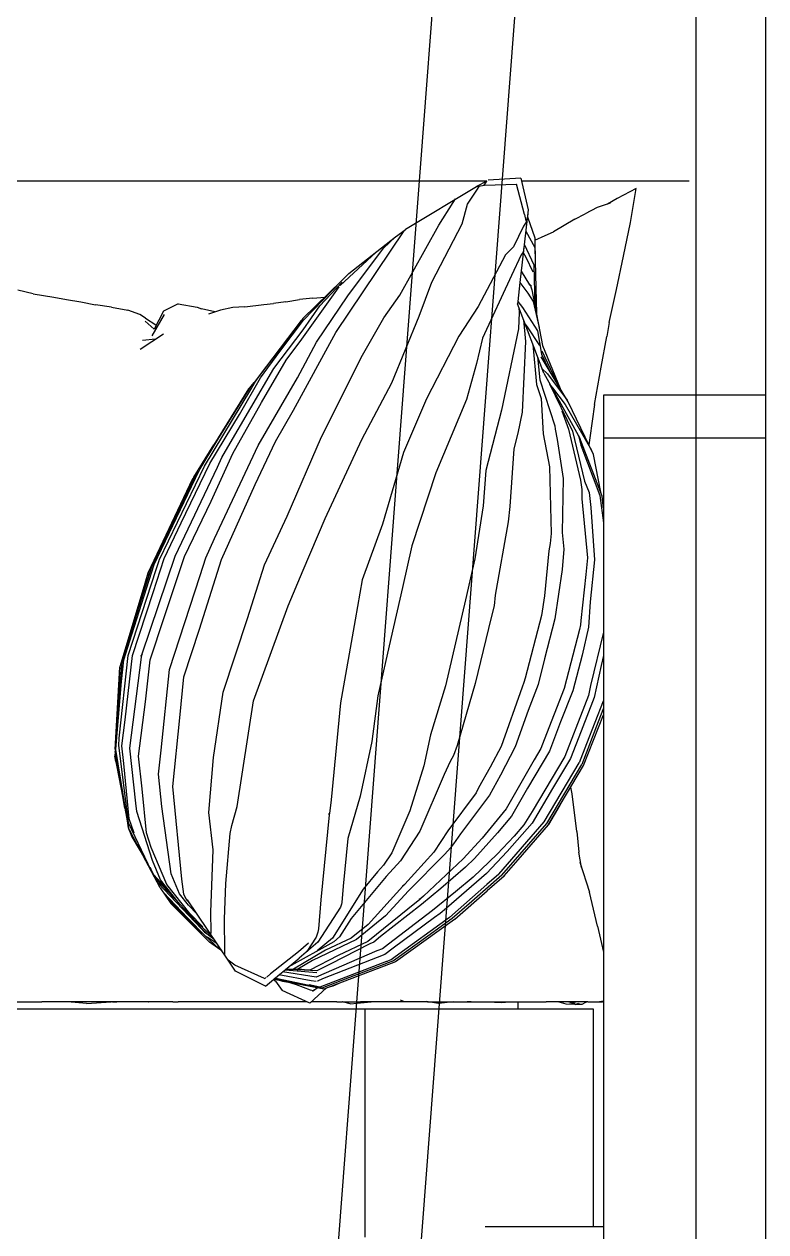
# Model space of a CAD drawing. Header units: millimetres. Extents: x -3567 to 83618, y -21481 to 19784.
# Drawn here: x 39186.8 to 39405.9, y -16425 to -16068.2 of the extents above; entities that cross this region are included whole.
import ezdxf

# ---------------------------------------------------------------- set-up
doc = ezdxf.new("R2010")
doc.units = ezdxf.units.MM
doc.header["$LTSCALE"] = 150
doc.layers.add('ad-Elevation 10', color=8, linetype='Continuous')

# ---------------------------------------------------------------- blocks, each defined once
blk = doc.blocks.new('A$C8104ddd6')
for p, q in [((2548.110799349291, 837.6506024099554), (2344.305826184136, 837.6506024099554)), ((2524.089198012633, 823.4209582468347), (2544.98562305286, 836.044317250019)), ((2542.397800485065, 830.7629794117629), (2545.31220685532, 835.2453281471762)), ((2548.110799349291, 837.6506024099554), (2544.98562305286, 836.044317250019)), ((2544.98562305286, 836.044317250019), (2547.425951527788, 836.4229980557011)), ((2545.31220685532, 835.2453281471762), (2545.916766545255, 836.1888085230212)), ((2547.245534844944, 836.395001687375), (2548.110799349291, 837.6506024099554)), ((2547.425951527788, 836.4229980557011), (2556.833129113467, 836.6698761592197)), ((2558.078383851585, 838.4728667929321), (2548.519949365371, 837.8608982578289)), ((2556.82366852893, 836.6924382537845), (2556.833129113467, 836.6698761592197)), ((2556.833129113467, 836.6698761592197), (2556.88667117968, 836.6835728193864)), ((2559.20870192135, 827.745784806486), (2556.88667117968, 836.6835728193864)), ((2558.078383851585, 838.4728667929321), (2560.301401250079, 829.1813238624636)), ((2607.831325301318, 837.6506024099626), (2558.275111999232, 837.6506024099626)), ((2592.20793638919, 835.4530233607629), (2586.548962784145, 832.5235841058866)), ((2590.525913513971, 825.3484546839054), (2592.20793638919, 835.4530233607629)), ((2538.172541830172, 831.2674736946055), (2538.863714041778, 832.346122219863)), ((2586.548962784145, 832.5235841058866), (2583.752282340669, 830.8168749532861)), ((2533.849302984861, 824.6183446064424), (2538.172541830172, 831.2674736946055)), ((2540.757085084464, 824.9599431169781), (2542.397800485065, 830.7629794117629)), ((2560.301401250079, 829.1813238624636), (2557.842851000067, 807.6248689718122)), ((2560.154158160905, 827.8903032662256), (2559.877529793339, 826.284631662812)), ((2574.088602132695, 826.4120579221799), (2577.084450840717, 827.91212695187)), ((2580.687081441531, 829.8310975274198), (2577.084450840717, 827.91212695187)), ((2584.531005428034, 831.0673145380933), (2580.687081441531, 829.8310975274198)), ((2522.366780251155, 803.9279006779707), (2533.849302984861, 824.6183446064424)), ((2531.810678363945, 807.734816091508), (2540.757085084464, 824.9599431169781)), ((2558.938318887434, 824.3176256402239), (2555.966970885922, 818.1851722101601)), ((2559.664902224482, 825.4827988107436), (2558.938318887434, 824.3176256402239)), ((2559.20870192135, 827.745784806486), (2559.588751517687, 825.8605451249196)), ((2559.877529793339, 826.284631662812), (2559.588751517687, 825.8605451249196)), ((2559.720118349447, 825.2088986913004), (2559.877529793339, 826.284631662812)), ((2560.059194226262, 827.0576638790908), (2562.244320009086, 820.8236317147412)), ((2574.088602132695, 826.4120579221799), (2567.824676041258, 822.6518540883335)), ((2588.507494561207, 815.4585826532148), (2590.525913513971, 825.3484546839054)), ((2503.465655819258, 792.8624974726627), (2523.632680221075, 822.893886597556)), ((2507.333814933168, 810.2873717549337), (2521.139015201843, 821.1084786736455)), ((2517.510638030973, 817.7627628062946), (2521.139015201843, 821.1084786736455)), ((2521.139015201843, 821.1084786736455), (2523.913438950149, 823.269788518397)), ((2523.632680221075, 822.893886597556), (2523.913438950149, 823.269788518397)), ((2524.089198012633, 823.4209582468347), (2523.913438950149, 823.269788518397)), ((2523.913438950149, 823.269788518397), (2524.010378124018, 823.3591758441689)), ((2524.010378124018, 823.3591758441689), (2524.089198012633, 823.4209582468347)), ((2524.010378124018, 823.3591758441689), (2524.063029753619, 823.3907457388168)), ((2524.063029753619, 823.3907457388168), (2524.089198012633, 823.4209582468347)), ((2559.571426811795, 822.780941747028), (2562.217327412749, 817.9692167832991)), ((2562.23804817038, 820.1603968843301), (2565.267229298282, 821.5822319271438)), ((2562.244320009086, 820.8236317147412), (2562.23804817038, 820.1603968843301)), ((2565.267229298282, 821.5822319271438), (2567.824676041258, 822.6518540883335)), ((2507.002001301378, 803.6929714765711), (2517.510638030973, 817.7627628062946)), ((2555.966970885922, 818.1851722101601), (2553.573859235621, 815.8691125426412)), ((2559.032709476553, 818.0574930658222), (2558.789451439297, 816.6455174027387)), ((2559.141090903853, 819.0077764080497), (2562.007984843069, 812.8741482656824)), ((2562.217327412749, 817.9692167832991), (2562.397040175143, 814.0352004230217)), ((2562.23804817038, 820.1603968843301), (2562.397040175143, 814.0352004230217)), ((2504.70503619263, 806.7487113821016), (2515.396289357501, 816.6070843325906)), ((2553.573859235621, 815.8691125426412), (2545.512472659815, 800.5616754652619)), ((2558.267149488333, 815.8079366475231), (2555.329343956968, 809.7447102605101)), ((2558.789451439297, 816.6455174027387), (2558.267149488333, 815.8079366475231)), ((2558.858768446036, 816.5323861545912), (2559.649746406976, 815.1212314292206)), ((2559.649746406976, 815.1212314292206), (2561.670495119535, 810.797904011215)), ((2562.397040175143, 814.0352004230217), (2562.753243473373, 798.2019173784429)), ((2586.411832653015, 805.6192772637005), (2588.507494561207, 815.4585826532148)), ((2505.126432973215, 808.1285181977901), (2507.333814933168, 810.2873717549337)), ((2558.225886584616, 810.9833072627171), (2560.655986210848, 807.0168583063287)), ((2562.007984843069, 812.8741482656824), (2562.276252636206, 800.6293198346884)), ((2493.736078564449, 796.9885761402975), (2505.126432973215, 808.1285181977901)), ((2493.899025657069, 796.5277691042538), (2505.126432973215, 808.1285181977901)), ((2498.760381489861, 800.7332416091549), (2505.339640658094, 807.7308563795341)), ((2503.731566004877, 805.4453527486376), (2504.466505104596, 806.4293471562187)), ((2504.206096770293, 806.2388911828302), (2504.466505104596, 806.4293471562187)), ((2528.059095786317, 797.7209089990729), (2531.810678363945, 807.734816091508)), ((2555.329343956968, 809.7447102605101), (2546.790856868625, 791.2207432516807)), ((2557.842851000067, 807.6248689718122), (2557.206717670815, 802.0822482135463)), ((2557.842851000067, 807.6248689718122), (2560.147541157181, 804.5033964330278)), ((2561.040134799689, 806.9199133614393), (2560.655986210848, 807.0168583063287)), ((2560.655986210848, 807.0168583063287), (2560.935905993574, 806.6377349295153)), ((2560.935905993574, 806.6377349295153), (2561.040134799689, 806.9199133614393)), ((2561.040134799689, 806.9199133614393), (2561.1080023506, 806.3709127640232)), ((2414.074884326525, 804.3183129559293), (2409.505063949531, 805.41779238454)), ((2414.074884326525, 804.3183129559293), (2420.130628921797, 803.3017061229693)), ((2420.130628921797, 803.3017061229693), (2423.92933560766, 802.651717049408)), ((2496.631150055313, 803.0744445643077), (2492.763331229711, 802.6328434945008)), ((2493.464687888416, 790.8862139264747), (2503.731566004877, 805.4453527486376)), ((2496.631150055313, 803.0744445643077), (2500.244177971981, 803.3535976051653)), ((2497.802870387502, 789.9942386054636), (2507.002001301378, 803.6929714765711)), ((2517.601623047427, 797.2333807557952), (2522.366780251155, 803.9279006779707)), ((2560.147541157181, 804.5033964330278), (2561.750333198026, 802.0183906457341)), ((2561.1080023506, 806.3709127640232), (2561.123065181026, 806.3475590039452)), ((2561.123065181026, 806.3475590039452), (2561.328324400361, 805.4533188484265)), ((2561.328324400361, 805.4533188484265), (2564.54392893285, 789.0891337690673)), ((2562.460016559446, 805.2860912761562), (2562.723754098603, 799.5127239312669)), ((2584.220889128017, 795.8498199061978), (2586.411832653015, 805.6192772637005)), ((2423.92933560766, 802.651717049408), (2428.159821648245, 801.9168490725606)), ((2428.159821648245, 801.9168490725606), (2432.417678937476, 801.05734988929)), ((2437.170955514113, 800.4068844499925), (2432.417678937476, 801.05734988929)), ((2437.170955514113, 800.4068844499925), (2442.052971105113, 799.4501280971781)), ((2445.606892078671, 798.2398916839702), (2442.052971105113, 799.4501280971781)), ((2456.83579848853, 801.3259282364734), (2452.532432939952, 799.1681853230975)), ((2456.83579848853, 801.3259282364734), (2462.49826496571, 800.3546173781251)), ((2462.49826496571, 800.3546173781251), (2463.796222806857, 799.8673804704194)), ((2467.684923894878, 798.9633686518737), (2463.796222806857, 799.8673804704194)), ((2469.388392123255, 799.522118382145), (2465.804164400426, 798.3464661216631)), ((2473.017747128208, 800.3086416769511), (2469.388392123255, 799.522118382145)), ((2476.628983327668, 800.472413989778), (2473.017747128208, 800.3086416769511)), ((2476.628983327668, 800.472413989778), (2482.237574915016, 801.1737859335308)), ((2482.237574915016, 801.1737859335308), (2485.071094581173, 801.4249198230218)), ((2488.654843945122, 801.9781280927873), (2485.071094581173, 801.4249198230218)), ((2488.654843945122, 801.9781280927873), (2492.763331229711, 802.6328434945008)), ((2493.818939500525, 793.725937237914), (2498.760381489861, 800.7332416091549)), ((2545.512472659815, 800.5616754652619), (2539.813554981643, 791.8405342921715)), ((2557.206717670815, 802.0822482135463), (2557.12603450907, 801.3398551295268)), ((2564.891684012364, 780.8402878741454), (2557.12603450907, 801.3398551295268)), ((2557.206717670815, 802.0822482135463), (2558.570811484344, 800.2347194400418)), ((2557.538709794346, 800.2504852369402), (2557.67897963617, 798.7837356247337)), ((2558.570811484344, 800.2347194400418), (2563.00486923202, 793.3600539293157)), ((2561.750333198026, 802.0183906457341), (2563.50813011697, 794.360305443588)), ((2562.723754098603, 799.5127239312669), (2562.684250835613, 799.1516158404311)), ((2447.237532641746, 797.1306526077924), (2445.606892078671, 798.2398916839702)), ((2447.121568058363, 796.1990266370976), (2449.765223716793, 793.889401616907)), ((2447.237532641746, 797.1306526077924), (2450.31006742829, 795.1292005579407)), ((2449.196031361353, 791.9031954936336), (2452.883944139241, 798.2468287948832)), ((2452.532432939952, 799.1681853230975), (2449.765223716793, 793.889401616907)), ((2493.292888321281, 796.4079772875357), (2479.627833519698, 778.4750523337934)), ((2480.950678507434, 780.0738957546791), (2493.292888321281, 796.4079772875357)), ((2486.895233284427, 787.2587226871692), (2493.899025657069, 796.5277691042538)), ((2493.736078564449, 796.9885761402975), (2493.292888321281, 796.4079772875357)), ((2511.300275592279, 786.1678106314866), (2517.601623047427, 797.2333807557952)), ((2520.031102340516, 777.9991580409151), (2528.059095786317, 797.7209089990729)), ((2557.67897963617, 798.7837356247337), (2557.454078362745, 793.9686491713828)), ((2558.915162267651, 796.616960437962), (2559.523293349557, 790.2579596940241)), ((2562.684250835613, 799.1516158404311), (2562.660911692779, 799.1066936272073)), ((2584.220889128017, 795.8498199061978), (2583.501661601615, 791.7547593718718)), ((2445.690569117098, 788.0071717085766), (2452.562423581578, 792.5355696207162)), ((2450.31006742829, 795.1292005579407), (2450.424541993438, 795.1471303592198)), ((2485.170059740492, 782.2799233043515), (2493.818939500525, 793.725937237914)), ((2490.969625717975, 769.9118772299371), (2503.465655819258, 792.8624974726627)), ((2557.454078362745, 793.9686491713828), (2552.407661718207, 769.9928147415785)), ((2559.342140832043, 795.4898331070754), (2560.0333172502, 794.6105791910486)), ((2560.0333172502, 794.6105791910486), (2563.632137249013, 789.0308855711128)), ((2563.00486923202, 793.3600539293157), (2564.215247505599, 786.4904851534648)), ((2446.392037403726, 790.6653120386036), (2450.224401377185, 790.9948654449181)), ((2488.817571241343, 784.7361733004955), (2493.464687888416, 790.8862139264747)), ((2492.102841740976, 779.525378353148), (2497.802870387502, 789.9942386054636)), ((2539.813554981643, 791.8405342921715), (2530.268815046424, 773.3420618837863)), ((2546.790856868625, 791.2207432516807), (2545.06502157043, 783.7262616508096)), ((2559.523293349557, 790.2579596940241), (2558.548248015846, 769.3824550515856)), ((2561.668067214268, 789.3499108400092), (2562.802649424993, 777.4860062696953)), ((2564.54392893285, 789.0891337690673), (2569.738141472844, 776.3335080407178)), ((2581.827905272854, 782.6163841038469), (2583.501661601615, 791.7547593718718)), ((2481.224225802594, 779.4925990539168), (2486.895233284427, 787.2587226871692)), ((2499.185390562488, 762.0883813484652), (2511.300275592279, 786.1678106314866)), ((2563.044519687573, 785.716386041031), (2563.694646521639, 778.9182513223141)), ((2572.120195723146, 772.3664764903469), (2564.115030268433, 785.6981392435155)), ((2564.215247505599, 786.4904851534648), (2566.368422935906, 781.9453784463794)), ((2564.345427618129, 787.5197260571813), (2569.295533275414, 777.070620003401)), ((2471.520951693354, 758.9673648757116), (2485.170059740492, 782.2799233043515)), ((2481.48378941253, 772.2101374015492), (2488.817571241343, 784.7361733004955)), ((2545.06502157043, 783.7262616508096), (2542.10496400141, 773.0683945774044)), ((2564.370070816309, 782.2172293378726), (2565.994164452604, 780.6707718729795)), ((2579.911112411872, 771.6146543782961), (2581.827905272854, 782.6163841038469)), ((2474.971415531894, 768.6251177586946), (2481.224225802594, 779.4925990539168)), ((2478.327843565123, 776.9525283196008), (2479.321162240652, 778.1043971463441)), ((2478.385340147448, 776.064986653595), (2479.730595029563, 778.4030605173248)), ((2479.321162240652, 778.1043971463441), (2479.409468372069, 778.2200820906501)), ((2479.409468372069, 778.2200820906501), (2479.515329967697, 778.3390760360026)), ((2479.515329967697, 778.3390760360026), (2479.627833519698, 778.4750523337934)), ((2479.627833519698, 778.4750523337934), (2480.625670729773, 779.6288160062986)), ((2479.730595029563, 778.4030605173248), (2480.950678507434, 780.0738957546791)), ((2480.490459565241, 759.4990452536304), (2492.102841740976, 779.525378353148)), ((2511.110188106308, 761.3138758448877), (2520.031102340516, 777.9991580409151)), ((2563.694646521639, 778.9182513223141), (2568.197329508381, 765.3343486176573)), ((2564.891684012364, 780.8402878741454), (2575.570074623422, 761.7097993684856)), ((2565.994164452604, 780.6707718729795), (2571.772072897809, 772.9462341643557)), ((2464.652782115088, 753.4126629882685), (2478.385340147448, 776.064986653595)), ((2477.689893230701, 776.2127505208255), (2467.460065886946, 759.6790114538635)), ((2468.588914532062, 761.2309156992233), (2478.327843565123, 776.9525283196008)), ((2477.689893230701, 776.2127505208255), (2478.327843565123, 776.9525283196008)), ((2478.864490864427, 777.1091861942095), (2479.232952687584, 777.5381504034494)), ((2562.802649424993, 777.4860062696953), (2564.156083205147, 773.402904518779)), ((2566.622869490689, 777.738844491837), (2573.433780515436, 763.7155445727558)), ((2566.979041400315, 777.1007574550276), (2567.521711195193, 776.5840287784749)), ((2567.521711195193, 776.5840287784749), (2571.234367525176, 771.6205451767464)), ((2582.530120482035, 774.3975903617611), (2582.530120482035, 475.0000000002947)), ((2630.515649824993, 774.3975903617647), (2582.530120482035, 774.3975903617647)), ((2473.055780714873, 757.1250603332592), (2481.48378941253, 772.2101374015492)), ((2530.268815046424, 773.3420618837863), (2523.503935718931, 757.4200340299558)), ((2542.10496400141, 773.0683945774044), (2532.96749224839, 751.4752198227816)), ((2564.156083205147, 773.402904518779), (2564.736249094043, 763.0012707473697)), ((2571.234367525176, 771.6205451767464), (2578.967737460647, 758.1503008064283)), ((2579.614336692925, 756.8078966801795), (2572.120195723146, 772.3664764903469)), ((2579.911112411872, 771.6146543782961), (2578.516856335271, 761.8117009877033)), ((2466.237025181312, 754.2174424534423), (2474.971415531894, 768.6251177586946)), ((2485.600549097813, 760.6525439419756), (2490.969625717975, 769.9118772299371)), ((2552.407661718207, 769.9928147415785), (2547.735738972333, 752.1321474398937)), ((2558.548248015846, 769.3824550515856), (2557.242488633885, 763.1787122867454)), ((2570.203290729682, 769.7642941143358), (2572.216259551788, 764.3077304973604)), ((2568.197329508381, 765.3343486176573), (2568.25309387649, 764.3345646838898)), ((2568.25309387649, 764.3345646838898), (2568.846638356939, 761.2739725785505)), ((2572.216259551788, 764.3077304973604), (2575.753992476617, 749.2256380117306)), ((2573.433780515436, 763.7155445727558), (2576.981309850045, 748.9612134463687)), ((2574.515508318967, 763.5990698869118), (2575.213401463632, 762.0446762363636)), ((2463.10503009602, 752.1229294314089), (2468.588914532062, 761.2309156992233)), ((2479.64820457968, 747.9445343514462), (2485.600549097813, 760.6525439419756)), ((2489.115474234255, 738.6368225914666), (2499.185390562488, 762.0883813484652)), ((2500.293518159742, 737.8964448451934), (2511.110188106308, 761.3138758448877)), ((2557.242488633885, 763.1787122867454), (2556.033629479578, 758.5572678956269)), ((2564.736249094043, 763.0012707473697), (2566.62995536477, 753.2364381982488)), ((2568.846638356939, 761.2739725785505), (2570.608105777515, 749.7385853582418)), ((2575.213401463632, 762.0446762363636), (2575.805692802402, 759.5813104086737)), ((2582.144979511308, 744.5679725372729), (2575.570074623422, 761.7097993684856)), ((2578.516856335271, 761.8117009877033), (2578.200125022762, 759.7439403478111)), ((2582.530120482035, 761.746987952125), (2630.515649824993, 761.7469879521332)), ((2461.494065460436, 750.1657204885169), (2467.460065886946, 759.6790114538635)), ((2462.415342072884, 751.5253576370806), (2467.460065886946, 759.6790114538635)), ((2466.617400891751, 743.0824307382345), (2473.055780714873, 757.1250603332592)), ((2467.616570016588, 732.0138230267949), (2480.490459565241, 759.4990452536304)), ((2469.821991296965, 755.9264391440393), (2471.520951693354, 758.9673648757116)), ((2523.503935718931, 757.4200340299558), (2517.281425671325, 736.2544580631238)), ((2556.033629479578, 758.5572678956269), (2554.843501166324, 741.5012024466414)), ((2575.805692802402, 759.5813104086737), (2581.515212016238, 744.7375566887695)), ((2581.713666869735, 745.6924734597997), (2579.614336692925, 756.8078966801795)), ((2451.335192726532, 725.8099248336803), (2464.652782115088, 753.4126629882685)), ((2455.951779377596, 726.8087142654058), (2468.52411029936, 753.0956552188)), ((2457.76656949678, 736.6611292582602), (2466.237025181312, 754.2174424534423)), ((2468.52411029936, 753.0956552188), (2469.821991296965, 755.9264391440393)), ((2566.62995536477, 753.2364381982488), (2567.059692611518, 733.4929219048308)), ((2448.018215293181, 721.9264752572117), (2461.209734452255, 749.7469328268244)), ((2449.070884179098, 723.6984320200454), (2462.37241929306, 751.4463044522972)), ((2450.91442721877, 727.8826175383801), (2461.494065460436, 750.1657204885169)), ((2458.675011705767, 742.8716351723124), (2463.10503009602, 752.1229294314089)), ((2461.494065460436, 750.1657204885169), (2461.209734452255, 749.7469328268244)), ((2462.37241929306, 751.4463044522972), (2462.393154906997, 751.4899783293813)), ((2462.415342072884, 751.5253576370806), (2462.394920542341, 751.4925789120698)), ((2532.96749224839, 751.4752198227816), (2525.967410268539, 729.9026451306354)), ((2547.735738972333, 752.1321474398937), (2547.005694884843, 741.6696791513505)), ((2570.608105777515, 749.7385853582418), (2570.3832010263, 733.7569474976808)), ((2469.706542082989, 725.7882995866185), (2479.64820457968, 747.9445343514462)), ((2575.753992476617, 749.2256380117306), (2576.164937087226, 746.5344697539558)), ((2576.164937087226, 746.5344697539558), (2576.12612408273, 743.7764338354364)), ((2576.981309850045, 748.9612134463687), (2578.269748847692, 745.6114968681622)), ((2449.77098483147, 724.3636241905615), (2458.675011705767, 742.8716351723124)), ((2458.780905068706, 726.6974418078571), (2466.617400891751, 743.0824307382345)), ((2576.12612408273, 743.7764338354364), (2577.790580314555, 726.2980029739738)), ((2578.269748847692, 745.6114968681622), (2578.822820824527, 741.18803400463)), ((2581.515212016238, 744.7375566887695), (2582.530120482035, 736.6203312707985)), ((2582.368257199414, 742.7307429110215), (2582.144979511308, 744.5679725372729)), ((2582.530120482035, 741.996805180238), (2582.368257199414, 742.7307429110215)), ((2582.465889002829, 741.7096471957921), (2582.368257199414, 742.7307429110215)), ((2482.382602847203, 724.2232355654123), (2489.115474234255, 738.6368225914666)), ((2547.005694884843, 741.6696791513505), (2544.505097182999, 726.0576182494542)), ((2554.843501166324, 741.5012024466414), (2554.415774264846, 736.9719656020088)), ((2578.822820824527, 741.18803400463), (2579.923683198023, 725.719990672128)), ((2582.469267807297, 741.6917572792636), (2582.465889002829, 741.7096471957921)), ((2582.530120482035, 741.0658323785901), (2582.469267807297, 741.6917572792636)), ((2452.779049640929, 726.0746810664014), (2457.76656949678, 736.6611292582602)), ((2493.856012960154, 722.6533378713793), (2500.293518159742, 737.8964448451934)), ((2517.281425671325, 736.2544580631238), (2511.280741045943, 719.8293905057826)), ((2554.415774264846, 736.9719656020088), (2550.522086474106, 715.2474727972403)), ((2465.064956834729, 726.3272348223582), (2467.616570016588, 732.0138230267949)), ((2567.059692611518, 733.4929219048308), (2566.782413991052, 730.5567948111657)), ((2570.3832010263, 733.7569474976808), (2570.850113514418, 728.8539062005075)), ((2525.967410268539, 729.9026451306354), (2523.176290791838, 717.5694105854109)), ((2566.396211144107, 728.4020095740825), (2565.108640802915, 715.1324278275433)), ((2566.782413991052, 730.5567948111657), (2566.396211144107, 728.4020095740825)), ((2570.850113514418, 728.8539062005075), (2570.316861897241, 722.8248745238598)), ((2443.241612513433, 703.6238375888988), (2449.77098483147, 724.3636241905615)), ((2446.261952990848, 697.9237171872483), (2455.951779377596, 726.8087142654058)), ((2448.230609667757, 722.2839985520077), (2450.91442721877, 727.8826175383801)), ((2449.463480396247, 716.0692484051751), (2452.779049640929, 726.0746810664014)), ((2450.340272122812, 722.8396053080724), (2451.230885135876, 725.5512392465289)), ((2451.230885135876, 725.5512392465289), (2451.272536988021, 725.6769325351133)), ((2451.230885135876, 725.5512392465289), (2451.253370639344, 725.6718722476871)), ((2451.253370639344, 725.6718722476871), (2451.335192726532, 725.8099248336803)), ((2451.272536988021, 725.6769325351133), (2451.253370639344, 725.6718722476871)), ((2451.272536988021, 725.6769325351133), (2451.335192726532, 725.8099248336803)), ((2452.741111455383, 708.6930510261982), (2458.780905068706, 726.6974418078571)), ((2463.204399565824, 705.2711177410065), (2469.706542082989, 725.7882995866185)), ((2463.396126036801, 721.0613236461213), (2465.064956834729, 726.3272348223582)), ((2544.505097182999, 726.0576182494542), (2541.749269251086, 713.8721770908387)), ((2577.790580314555, 726.2980029739738), (2577.360139496006, 721.4313673251045)), ((2579.923683198023, 725.719990672128), (2578.566773307371, 713.2834912195012)), ((2441.158624465432, 698.4230143111563), (2449.070884179098, 723.6984320200454)), ((2442.095331074415, 697.418699202829), (2450.340272122812, 722.8396053080724)), ((2446.634172767379, 717.1842405860816), (2448.230609667757, 722.2839985520077)), ((2446.634172767379, 717.1842405860816), (2448.018215293181, 721.9264752572117)), ((2454.308451560726, 693.301581931606), (2463.396126036801, 721.0613236461213)), ((2477.377684984502, 708.3902937186076), (2482.382602847203, 724.2232355654123)), ((2489.395301345146, 712.1431191236552), (2493.856012960154, 722.6533378713793)), ((2570.316861897241, 722.8248745238598), (2568.212793216429, 708.3142539005867)), ((2577.360139496006, 721.4313673251045), (2575.87103484416, 707.7832619386809)), ((2439.779521996708, 694.2066361305215), (2446.634172767379, 717.1842405860816)), ((2511.280741045943, 719.8293905057826), (2509.134141038638, 708.0128662668658)), ((2523.176290791838, 717.5694105854109), (2519.705690629446, 702.5288029659396)), ((2443.361106760633, 697.4894576174647), (2449.463480396247, 716.0692484051751)), ((2541.749269251086, 713.8721770908387), (2535.867720456321, 688.4531890729431)), ((2550.522086474106, 715.2474727972403), (2550.222426953769, 712.1592092871906)), ((2565.108640802915, 715.1324278275433), (2564.254082081789, 709.2389997681348)), ((2479.188017185959, 684.0312100184929), (2489.395301345146, 712.1431191236552)), ((2550.222426953769, 712.1592092871906), (2549.36507709109, 708.6565873239606)), ((2578.566773307371, 713.2834912195012), (2578.125139901225, 705.8475392230857)), ((2448.643700929308, 696.1504394082822), (2452.741111455383, 708.6930510261982)), ((2470.200117528511, 686.5908015412133), (2477.377684984502, 708.3902937186076)), ((2509.134141038638, 708.0128662668658), (2504.85567647079, 683.5117587601726)), ((2549.36507709109, 708.6565873239606), (2544.63783180395, 689.1758279662508)), ((2564.254082081789, 709.2389997681348), (2559.361339203599, 690.7512916631576)), ((2568.212793216429, 708.3142539005867), (2565.070718983217, 696.441618711292)), ((2575.79583688049, 706.5171248206507), (2575.468992993294, 705.1090173663224)), ((2575.87103484416, 707.7832619386809), (2575.79583688049, 706.5171248206507)), ((2440.823445863454, 696.1681157110679), (2443.241612513433, 703.6238375888988)), ((2458.59382215904, 691.1873784626869), (2463.204399565824, 705.2711177410065)), ((2575.468992993294, 705.1090173663224), (2570.961434074161, 687.6976016437893)), ((2578.125139901225, 705.8475392230857), (2576.205604156668, 697.5778034361219)), ((2582.530120482035, 704.3639071285552), (2578.741397128077, 688.6026965069759)), ((2519.705690629446, 702.5288029659396), (2515.832334397914, 685.4989019305758)), ((2439.487006947369, 673.0227187085411), (2442.095331074415, 697.418699202829)), ((2440.138557553742, 689.7622700298707), (2440.823445863454, 696.1681157110679)), ((2440.370558741139, 695.7228136083895), (2441.158624465432, 698.4230143111563)), ((2441.256709889465, 678.4514192179677), (2443.361106760633, 697.4894576174647)), ((2442.604959348348, 670.0811796012531), (2446.046595264961, 696.9540250739947)), ((2446.261952990848, 697.9237171872483), (2446.000099984165, 697.4884781880583)), ((2446.046595264961, 696.9540250739947), (2446.000099984165, 697.4884781880583)), ((2446.000099984165, 697.4884781880583), (2446.102790041718, 697.4365023860573)), ((2446.046595264961, 696.9540250739947), (2446.102790041718, 697.4365023860573)), ((2446.102790041718, 697.4365023860573), (2446.261952990848, 697.9237171872483)), ((2447.197050995637, 683.7297873163434), (2448.643700929308, 696.1504394082822)), ((2565.070718983217, 696.441618711292), (2563.234791453222, 688.8911146581686)), ((2576.205604156668, 697.5778034361219), (2573.468551238402, 687.0053479076196)), ((2582.530120482035, 697.4394757103219), (2581.818037456389, 694.4771874937487)), ((2438.28267031494, 669.6684122022862), (2440.370558741139, 695.7228136083895)), ((2438.28267031494, 669.6684122022862), (2439.686542737072, 693.9681178646069)), ((2438.46549790899, 671.9498863767949), (2439.779521996708, 694.2066361305215)), ((2439.686542737072, 693.9681178646069), (2439.779521996708, 694.2066361305215)), ((2440.130870737012, 692.7317881333256), (2440.270621610449, 695.0988681945637)), ((2440.270621610449, 695.0988681945637), (2440.339098843433, 695.3302309431883)), ((2440.296196592048, 695.5320535300625), (2440.370558741139, 695.7228136083895)), ((2451.819978560743, 669.45302961368), (2454.308451560726, 693.301581931606)), ((2581.818037456389, 694.4771874937487), (2579.754854673403, 685.0436367808961)), ((2438.490569779329, 669.7178936819528), (2440.138557553742, 689.7622700298707)), ((2457.331310234629, 679.0879577812775), (2458.59382215904, 691.1873784626869)), ((2544.63783180395, 689.1758279662508), (2539.344317080271, 670.8492359035426)), ((2559.048606800723, 689.465136715984), (2558.542708831359, 688.1519252628686)), ((2559.361339203599, 690.7512916631576), (2559.048606800723, 689.465136715984)), ((2563.234791453222, 688.8911146581686), (2560.264865724952, 681.1817726219842)), ((2467.287895889807, 667.3363423193205), (2470.200117528511, 686.5908015412133)), ((2515.832334397914, 685.4989019305758), (2514.109414866252, 672.0814457569568)), ((2535.867720456321, 688.4531890729431), (2531.450937381458, 673.9949178058769)), ((2558.542708831359, 688.1519252628686), (2552.280022155377, 670.6224331110525)), ((2570.961434074161, 687.6976016437893), (2565.064542349392, 672.5803351899076)), ((2573.468551238402, 687.0053479076196), (2569.887875978551, 677.825931951832)), ((2578.097102299878, 685.6567685039308), (2576.910321879091, 682.5552434904057)), ((2578.741397128077, 688.6026965069759), (2578.097102299878, 685.6567685039308)), ((2445.150182184872, 667.7475072067036), (2447.197050995637, 683.7297873163434)), ((2474.28609024141, 652.8284247982338), (2479.188017185959, 684.0312100184929)), ((2504.85567647079, 683.5117587601726), (2502.072291454948, 654.8383667997296)), ((2576.910321879091, 682.5552434904057), (2571.168952943197, 667.6584828344057)), ((2579.754854673403, 685.0436367808961), (2575.954506099733, 675.1118280360588)), ((2582.442117467923, 683.9658974942968), (2577.547105705286, 671.368080703337)), ((2582.530120482035, 681.8627169862348), (2580.968494522283, 677.8437117844196)), ((2582.530120482035, 684.346333518969), (2582.442117467923, 683.9658974942968)), ((2440.286919651255, 670.7819907061639), (2441.256709889465, 678.4514192179677)), ((2455.295251118609, 658.7550750129385), (2457.331310234629, 679.0879577812775)), ((2560.264865724952, 681.1817726219842), (2556.445723242105, 670.4918512442373)), ((2576.673768394561, 664.9505781180042), (2582.530120482035, 679.9409341522796)), ((2569.887875978551, 677.825931951832), (2566.601180225451, 669.1612928142713)), ((2575.954506099733, 675.1118280360588), (2572.823519183024, 666.9880576885807)), ((2580.968494522283, 677.8437117844196), (2576.147883312209, 665.2982214238536)), ((2439.312406989775, 670.899069908015), (2439.487006947369, 673.0227187085411)), ((2439.69064187094, 668.5867484274158), (2439.312406989775, 670.899069908015)), ((2514.109414866252, 672.0814457569568), (2510.681668974765, 655.9019148719208)), ((2531.450937381458, 673.9949178058769), (2529.47679086704, 664.8448494322402)), ((2539.344317080271, 670.8492359035426), (2538.268273098845, 667.8935278722483)), ((2565.064542349392, 672.5803351899076), (2564.064962920478, 669.9451673217945)), ((2577.547105705286, 671.368080703337), (2575.403773380305, 665.790125159735)), ((2438.164467844967, 667.622439089946), (2438.172342227706, 667.7587372177486)), ((2438.164467844967, 667.622439089946), (2441.091541675851, 652.3551715661833)), ((2438.244226583804, 669.0939602187827), (2438.172342227706, 667.7587372177486)), ((2438.439902125509, 666.1858067775593), (2438.172342227706, 667.7587372177486)), ((2438.260090262804, 669.3866396062549), (2438.244226583804, 669.0939602187827)), ((2441.091541675851, 652.3551715661833), (2438.244226583804, 669.0939602187827)), ((2442.060596190524, 647.8927020668598), (2438.490569779329, 669.7178936819528)), ((2439.588969660348, 669.2083167920464), (2439.596410103695, 669.4095645229827)), ((2442.204318542805, 648.0653918243588), (2439.69064187094, 668.5867484274158)), ((2440.78316052146, 665.5685815661172), (2440.286919651255, 670.7819907061639)), ((2444.388219787055, 653.826430024651), (2442.604959348348, 670.0811796012531)), ((2446.210753454441, 658.0802034182516), (2445.150182184872, 667.7475072067036)), ((2451.112536031018, 662.3882317848438), (2451.819978560743, 669.45302961368)), ((2465.909237730448, 651.0970735953115), (2467.287895889807, 667.3363423193205)), ((2538.268273098845, 667.8935278722483), (2537.254473698464, 666.1240461412281)), ((2552.280022155377, 670.6224331110525), (2549.070486788762, 664.4444301154845)), ((2556.445723242105, 670.4918512442373), (2552.090178174803, 662.1079054703305)), ((2566.601180225451, 669.1612928142713), (2560.135900422465, 658.3084417129103)), ((2571.168952943197, 667.6584828344057), (2561.435669668055, 651.4149198310515)), ((2564.064962920478, 669.9451673217945), (2562.098683964745, 666.6445007798147)), ((2442.434894386679, 649.1908143681603), (2440.78316052146, 665.5685815661172)), ((2529.47679086704, 664.8448494322402), (2525.348409911341, 651.5801362762131)), ((2537.254473698464, 666.1240461412281), (2535.500661155907, 662.2571024335093)), ((2549.070486788762, 664.4444301154845), (2545.599425831271, 658.3860531336022)), ((2562.098683964745, 666.6445007798147), (2553.791871419679, 652.1851819118556)), ((2565.015075996154, 648.3174459954716), (2575.403773380305, 665.790125159735)), ((2565.784933484567, 647.8709709100322), (2576.147883312209, 665.2982214238536)), ((2566.298997006161, 647.5728422846887), (2576.673768394561, 664.9505781180042)), ((2572.823519183024, 666.9880576885807), (2567.515589500843, 658.129824780699)), ((2452.039856246978, 652.8820031098548), (2451.112536031018, 662.3882317848438)), ((2535.500661155907, 662.2571024335093), (2528.31167302066, 645.5394613626331)), ((2552.090178174803, 662.1079054703305), (2548.841183853459, 656.1787103857432)), ((2447.544971946845, 645.0546355357246), (2446.210753454441, 658.0802034182516)), ((2457.964130497268, 631.3956178989174), (2455.295251118609, 658.7550750129385)), ((2544.913815747102, 656.874366145029), (2536.600749926001, 645.6689786663956)), ((2545.599425831271, 658.3860531336022), (2544.913815747102, 656.874366145029)), ((2560.135900422465, 658.3084417129103), (2555.363449025477, 650.0012364935201)), ((2567.515589500843, 658.129824780699), (2561.453283595183, 647.9702328584317)), ((2573.339032211319, 656.6012594269387), (2572.874640250913, 658.587040763241)), ((2574.637370849465, 645.5070763042631), (2573.339032211319, 656.6012594269387)), ((2444.635377606181, 651.4135036793441), (2444.388219787055, 653.826430024651)), ((2502.072291454948, 654.8383667997296), (2501.547488263655, 650.7513948376109)), ((2510.681668974765, 655.9019148719208), (2506.969687453995, 643.4417810606456)), ((2548.841183853459, 656.1787103857432), (2540.324457430368, 644.7327893039092)), ((2569.663548141703, 653.2084634123548), (2566.293735098247, 647.4976373269337)), ((2441.091541675851, 652.3551715661833), (2442.227337103672, 646.531449135091)), ((2449.300888532736, 636.861659398397), (2444.635377606181, 651.4135036793441)), ((2454.768393795028, 632.9584126520804), (2452.039856246978, 652.8820031098548)), ((2467.264133757089, 640.0353183272446), (2465.909237730448, 651.0970735953115)), ((2472.787506378176, 647.2191939265649), (2474.28609024141, 652.8284247982338)), ((2501.450841410326, 650.3637142843472), (2499.021993273389, 625.2444355464568)), ((2501.375110471337, 650.4586987246621), (2501.547488263655, 650.7513948376109)), ((2501.375110471337, 650.4586987246621), (2501.501088613462, 650.5323807691238)), ((2501.375110471337, 650.4586987246621), (2501.450841410326, 650.3637142843472)), ((2501.501088613462, 650.5323807691238), (2501.450841410326, 650.3637142843472)), ((2501.547488263655, 650.7513948376109), (2501.501088613462, 650.5323807691238)), ((2525.348409911341, 651.5801362762131), (2520.010028621677, 639.1659911112556)), ((2553.791871419679, 652.1851819118556), (2546.662186153786, 643.543567600309)), ((2555.363449025477, 650.0012364935201), (2551.267283833033, 645.03643392098)), ((2561.435669668055, 651.4149198310515), (2559.04815892817, 647.4137798020693)), ((2442.227337103672, 646.531449135091), (2442.060596190524, 647.8927020668598)), ((2447.997437628219, 635.8301390141642), (2442.204318542805, 648.0653918243588)), ((2442.473619519369, 645.9797826075446), (2442.227337103672, 646.531449135091)), ((2442.227337103672, 646.531449135091), (2442.228972485398, 646.4224683060456)), ((2442.228972485398, 646.4224683060456), (2443.243262463635, 643.8885966734251)), ((2442.473619519369, 645.9797826075446), (2442.228972485398, 646.4224683060456)), ((2443.911926713903, 644.9815825428541), (2442.434894386679, 649.1908143681603)), ((2442.553291614677, 645.6122630794998), (2442.489835365064, 645.9434595137409)), ((2443.574550694677, 643.8881125521748), (2442.489835365064, 645.9434595137409)), ((2472.199911724485, 644.8539293038075), (2472.787506378176, 647.2191939265649)), ((2551.608006935887, 632.859418066042), (2565.015075996154, 648.3174459954716)), ((2552.463209323556, 632.5265798469945), (2565.784933484567, 647.8709709100322)), ((2561.453283595183, 647.9702328584317), (2554.083800023604, 639.5624478509562)), ((2559.04815892817, 647.4137798020693), (2556.145843959544, 644.1025518112283)), ((2557.348938052892, 637.1416558616338), (2566.291401838826, 647.4642895985025)), ((2566.293735098247, 647.4976373269337), (2566.291401838826, 647.4642895985025)), ((2443.142776287372, 644.5890514161338), (2442.553291614677, 645.6122630794998)), ((2443.142776287372, 644.5890514161338), (2443.098952757973, 644.78928795502)), ((2443.574550694677, 643.8881125521748), (2443.142776287372, 644.5890514161338)), ((2443.243262463635, 643.8885966734251), (2446.936197924922, 637.5565519325974)), ((2443.614853010142, 643.8122043631256), (2443.574550694677, 643.8881125521748)), ((2443.629877822306, 643.7435536536223), (2443.614853010142, 643.8122043631256)), ((2443.903086209197, 643.269325873076), (2443.629877822306, 643.7435536536223)), ((2451.584064615265, 628.8024359631927), (2443.903086209197, 643.269325873076)), ((2448.926224757452, 640.7464737654627), (2447.544971946845, 645.0546355357246)), ((2470.968501024014, 630.09918184463), (2472.199911724485, 644.8539293038075)), ((2506.969687453995, 643.4417810606456), (2505.605961465983, 629.3380531684898)), ((2528.31167302066, 645.5394613626331), (2522.537527905661, 636.7767748363494)), ((2536.600749926001, 645.6689786663956), (2532.425339521869, 639.3324887165863)), ((2540.324457430368, 644.7327893039092), (2538.188823864286, 641.8541158835951)), ((2546.662186153786, 643.543567600309), (2541.087593357792, 637.3669478841948)), ((2551.267283833033, 645.03643392098), (2544.411147326486, 637.4398704637806)), ((2556.145843959544, 644.1025518112283), (2551.1716538607, 638.7862189625439)), ((2574.637370849465, 645.5070763042631), (2575.295900257574, 639.325285895311)), ((2450.879536910885, 630.2615192070234), (2446.161570207172, 639.2012458473564)), ((2453.548042599476, 629.8377510564096), (2448.926224757452, 640.7464737654627)), ((2466.53534396, 621.6720009390638), (2467.264133757089, 640.0353183272446)), ((2520.010028621677, 639.1659911112556), (2517.593622097556, 635.4989178962296)), ((2532.425339521869, 639.3324887165863), (2523.871785803385, 629.9260124076209)), ((2535.690294438617, 638.7639771994327), (2524.895438147876, 627.9459065294604)), ((2537.369245329974, 640.6103456567025), (2535.690294438617, 638.7639771994327)), ((2538.188823864286, 641.8541158835951), (2537.369245329974, 640.6103456567025)), ((2551.1716538607, 638.7862189625439), (2544.000590002193, 631.9740488219977)), ((2554.083800023604, 639.5624478509562), (2547.973345597034, 633.0316943126163)), ((2576.09544812594, 634.8475487599926), (2575.295900257574, 639.325285895311)), ((2448.514829258856, 634.8497718275494), (2447.997437628219, 635.8301390141642)), ((2451.691414605004, 631.2193803336695), (2449.300888532736, 636.861659398397)), ((2517.593622097556, 635.4989178962296), (2515.823959186404, 633.5527920172781)), ((2522.537527905661, 636.7767748363494), (2518.308814586257, 632.1263929055713)), ((2541.087593357792, 637.3669478841948), (2529.412302416189, 626.354230427929)), ((2544.411147326486, 637.4398704637806), (2541.764759889258, 634.9349313537778)), ((2553.220999058518, 632.3305924464967), (2557.348938052892, 637.1416558616338)), ((2575.595701031467, 636.4291292839589), (2578.405953453388, 627.5353497160049)), ((2448.514829258856, 634.8497718275494), (2448.764052944651, 634.4224436097993)), ((2449.702289880304, 632.699608448268), (2448.764052944651, 634.4224436097993)), ((2450.063044200295, 631.9524829907605), (2449.406682960951, 633.1598641192995)), ((2450.269132905618, 631.5256714192456), (2449.702289880304, 632.699608448268)), ((2453.716472404114, 628.1808719697065), (2449.702289880304, 632.699608448268)), ((2457.261298588426, 627.0744925018817), (2454.768393795028, 632.9584126520804)), ((2518.308814586257, 632.1263929055713), (2507.995104179397, 619.8077160761504)), ((2515.823959186404, 633.5527920172781), (2511.507802141743, 628.3975819444022)), ((2541.764759889258, 634.9349313537778), (2534.515131223183, 628.6164475370097)), ((2547.973345597034, 633.0316943126163), (2536.126288940606, 622.8318526846715)), ((2544.000590002193, 631.9740488219977), (2538.850470380756, 627.6683717096375)), ((2552.463209323556, 632.5265798469945), (2542.823065051685, 624.113338519709)), ((2551.608006935887, 632.859418066042), (2548.127630974595, 629.8219901970979)), ((2553.175867729151, 632.3160038165724), (2548.200477205493, 627.9419596735306)), ((2553.220999058518, 632.3305924464967), (2553.175867729151, 632.3160038165724)), ((2457.573050143546, 623.822634520463), (2450.269132905618, 631.5256714192456)), ((2463.644228217447, 616.7993064062694), (2450.879536910885, 630.2615192070234)), ((2451.584064615265, 628.8024359631927), (2454.730239188895, 624.1925983750734)), ((2456.932350514777, 624.5607810438205), (2451.691414605004, 631.2193803336695)), ((2460.316808610383, 621.2380464751623), (2453.548042599476, 629.8377510564096)), ((2453.732487944333, 628.1541818386713), (2453.716472404114, 628.1808719697065)), ((2456.932350514777, 624.5607810438205), (2453.732487944333, 628.1541818386713)), ((2458.567062740243, 626.9930488042992), (2457.964130497268, 631.3956178989174)), ((2470.550136520083, 619.5576509389439), (2470.968501024014, 630.09918184463)), ((2511.507802141743, 628.3975819444022), (2502.513463880816, 613.9138103418736)), ((2505.605961465983, 629.3380531684898), (2505.210704074059, 624.5173486877884)), ((2523.226654680759, 629.2794939280802), (2513.011424800665, 618.0366221768572)), ((2523.120584404598, 629.3642586602637), (2523.871785803385, 629.9260124076209)), ((2523.226654680759, 629.2794939280802), (2523.120584404598, 629.3642586602637)), ((2523.871785803385, 629.9260124076209), (2523.226654680759, 629.2794939280802)), ((2534.515131223183, 628.6164475370097), (2528.794391787989, 623.9414600057898)), ((2548.127630974595, 629.8219901970979), (2537.060378943715, 620.0888327243201)), ((2459.671239494586, 619.9882807835893), (2452.524837612524, 627.4239966480336)), ((2457.179263471931, 622.1087134857526), (2453.637124094741, 625.7942523619267)), ((2457.573050143546, 623.822634520463), (2456.932350514777, 624.5607810438205)), ((2459.907358560224, 623.7126782472551), (2457.261298588426, 627.0744925018817)), ((2459.117926582891, 625.6928632246336), (2458.567062740243, 626.9930488042992)), ((2459.70263353514, 624.9499941333024), (2459.117926582891, 625.6928632246336)), ((2471.619872280186, 607.4688186056301), (2459.644562867798, 625.300961286357)), ((2460.269696217496, 624.3700903833687), (2459.70263353514, 624.9499941333024)), ((2499.021993273389, 625.2444355464568), (2498.31802474273, 616.6585765104619)), ((2505.210704074059, 624.5173486877884), (2505.106108135158, 623.997685086284)), ((2527.263730144077, 624.5788040614316), (2512.917267044802, 612.9561279411755)), ((2524.895438147876, 627.9459065294604), (2518.177470791772, 620.5521184013178)), ((2528.151851483184, 625.2784617328089), (2527.263730144077, 624.5788040614316)), ((2528.57108568179, 625.6210598660327), (2528.10104046674, 625.3841896011227)), ((2528.10104046674, 625.3841896011227), (2528.151851483184, 625.2784617328089)), ((2528.57108568179, 625.6210598660327), (2528.151851483184, 625.2784617328089)), ((2529.412302416189, 626.354230427929), (2528.57108568179, 625.6210598660327)), ((2538.850470380756, 627.6683717096375), (2532.033538053911, 622.1136916759106)), ((2538.623268427596, 619.5546828877323), (2548.200477205493, 627.9419596735306)), ((2580.810784026777, 617.4584024519218), (2578.405953453388, 627.5353497160049)), ((2466.160357183064, 612.7576693210185), (2454.730239188895, 624.1925983750734)), ((2459.839039712024, 619.3678538989006), (2454.730239188895, 624.1925983750734)), ((2459.839039712024, 619.3678538989006), (2457.179263471931, 622.1087134857526)), ((2460.41585611194, 620.6394237757422), (2457.573050143546, 623.822634520463)), ((2462.473570334376, 621.0883549100436), (2459.907358560224, 623.7126782472551)), ((2464.207248309322, 617.2595082279477), (2460.316808610383, 621.2380464751623)), ((2466.588206087188, 615.7157006677899), (2466.53534396, 621.6720009390638)), ((2504.821950350401, 623.1474007813731), (2498.193241133071, 612.7542130498014)), ((2505.106108135158, 623.997685086284), (2504.821950350401, 623.1474007813731)), ((2528.794391787989, 623.9414600057898), (2516.675364321592, 614.3941491112419)), ((2532.033538053911, 622.1136916759106), (2519.047833289726, 612.1368925942179)), ((2534.33109366228, 621.2795743517127), (2532.652620037508, 620.0745324345771)), ((2536.126288940606, 622.8318526846715), (2534.33109366228, 621.2795743517127)), ((2542.823065051685, 624.113338519709), (2537.858092231691, 619.7468650563469)), ((2464.960119047799, 614.5315905937641), (2459.671239494586, 619.9882807835893)), ((2464.960119047799, 614.5315905937641), (2459.839039712024, 619.3678538989006)), ((2460.41585611194, 620.6394237757422), (2461.109763231951, 619.853299268656)), ((2466.918280799611, 614.469844401372), (2461.109763231951, 619.853299268656)), ((2461.109763231951, 619.853299268656), (2462.804538691118, 617.9223420598464)), ((2462.895252326787, 617.8305260557609), (2462.804538691118, 617.9223420598464)), ((2462.895252326787, 617.8305260557609), (2464.971806565954, 615.478006344355)), ((2470.633797837101, 610.1310169428416), (2470.550136520083, 619.5576509389439)), ((2507.995104179397, 619.8077160761504), (2504.578633893434, 614.3061022972206)), ((2513.011424800665, 618.0366221768572), (2508.022247127614, 613.9763903998819)), ((2518.177470791772, 620.5521184013178), (2509.592477240018, 613.5655835636662)), ((2532.652620037508, 620.0745324345771), (2520.381430337526, 610.9528752033775)), ((2537.060378943715, 620.0888327243201), (2521.026113927648, 608.4381107725785)), ((2538.507132476501, 619.468631282024), (2521.121333552415, 606.9586542604293)), ((2537.858092231691, 619.7468650563469), (2530.664826028718, 614.5201368981452)), ((2538.52514418924, 619.4844705611977), (2538.507132476501, 619.468631282024)), ((2538.52514418924, 619.4844705611977), (2538.583790288794, 619.5254313321047)), ((2538.623268427596, 619.5546828877323), (2538.583790288794, 619.5254313321047)), ((2580.810784026777, 617.4584024519218), (2582.530120482035, 609.8303862362909)), ((2464.655191539903, 615.7474153792464), (2463.644228217447, 616.7993064062694)), ((2466.405747240759, 614.3908260819444), (2463.798322687435, 616.8074413782051)), ((2464.971108443686, 615.4218677405615), (2464.655191539903, 615.7474153792464)), ((2464.655191539903, 615.7474153792464), (2464.971806565954, 615.478006344355)), ((2464.960119047799, 614.5315905937641), (2468.755103291485, 611.0292408432633)), ((2464.960119047799, 614.5315905937641), (2465.094159963643, 614.4530824923722)), ((2464.971806565954, 615.478006344355), (2464.971108443686, 615.4218677405615)), ((2465.430359495054, 615.1303422446126), (2464.971108443686, 615.4218677405615)), ((2467.558053436944, 613.5171744903646), (2464.971806565954, 615.478006344355)), ((2465.109875382332, 614.4383848857115), (2465.094159963643, 614.4530824923722)), ((2465.109875382332, 614.4383848857115), (2465.152387929083, 614.416120276499)), ((2465.152387929083, 614.416120276499), (2465.165615556085, 614.4037121245074)), ((2465.165615556085, 614.4037121245074), (2465.48043658019, 614.2078800440131)), ((2468.350861739527, 612.3366228834448), (2465.48043658019, 614.2078800440131)), ((2466.330186727464, 615.3455610148694), (2466.146744013291, 615.530504383596)), ((2466.583059810073, 614.9690138432052), (2466.588206087188, 615.7157006677899)), ((2497.625639493977, 614.2186468988848), (2494.921101092863, 609.9781870433808)), ((2498.131735375537, 615.7330357629417), (2497.625639493977, 614.2186468988848)), ((2502.513463880816, 613.9138103418736), (2497.960947188338, 610.2236681861004)), ((2498.31802474273, 616.6585765104619), (2498.131735375537, 615.7330357629417)), ((2508.022247127614, 613.9763903998819), (2500.45476445798, 610.3722359131598)), ((2504.578633893434, 614.3061022972206), (2502.849375158112, 612.9044137393175)), ((2516.675364321592, 614.3941491112419), (2514.711493192495, 612.8031341051637)), ((2530.664826028718, 614.5201368981452), (2520.524266177919, 607.246025807096)), ((2469.239898291649, 610.5818384471404), (2466.160357183064, 612.7576693210185)), ((2468.780820501313, 611.0124755522911), (2468.755103291485, 611.0292408432633)), ((2469.678084865118, 610.3602871304665), (2468.879863003254, 610.9195689093985)), ((2468.879863003254, 610.9195689093985), (2469.239898291649, 610.5818384471404)), ((2469.597750359353, 610.4799112937926), (2468.879863003254, 610.9195689093985)), ((2469.78113665928, 610.2068352042024), (2469.239898291649, 610.5818384471404)), ((2502.849375158112, 612.9044137393175), (2489.397923775708, 605.3599625565885)), ((2500.45476445798, 610.3722359131598), (2490.987756650866, 604.8092564957506)), ((2495.343314006117, 612.4287494022437), (2492.398107919144, 609.9089113383507)), ((2498.193241133071, 612.7542130498014), (2492.665942281754, 608.0649500084965)), ((2509.592477240018, 613.5655835636662), (2496.570934577256, 607.3638314803311)), ((2515.618464535713, 610.1824050061723), (2497.63100456816, 602.473567219562)), ((2513.517511845559, 612.2380112875799), (2501.836604301112, 606.2700950329554)), ((2512.917267044802, 612.9561279411755), (2504.194999538944, 608.8277951148593)), ((2514.711493192495, 612.8031341051637), (2513.517511845559, 612.2380112875799)), ((2517.269239109919, 610.8313641901759), (2515.618464535713, 610.1824050061723)), ((2519.047833289726, 612.1368925942179), (2517.269239109919, 610.8313641901759)), ((2520.381430337526, 610.9528752033775), (2517.930349253467, 609.1537261832264)), ((2470.625653172006, 608.9492861561912), (2470.633797837101, 610.1310169428416)), ((2473.648803275588, 605.9689924866179), (2471.619872280186, 607.4688186056301)), ((2473.853747335474, 604.1681489378861), (2471.619872280186, 607.4688186056301)), ((2482.671884285533, 599.7927197798736), (2492.665942281754, 608.0649500084965)), ((2492.398107919144, 609.9089113383507), (2484.145565561361, 603.3741314895078)), ((2496.570934577256, 607.3638314803311), (2492.247830873966, 604.8329298720646)), ((2504.194999538944, 608.8277951148593), (2495.805677317367, 604.5415894188482)), ((2518.443375180861, 607.0567494445595), (2498.713116887717, 599.5144615189301)), ((2517.930349253467, 609.1537261832264), (2499.504974931428, 601.9102684320769)), ((2521.121333552415, 606.9586542604293), (2499.896991364549, 598.9138212003891)), ((2520.524266177919, 607.246025807096), (2508.767420037962, 602.8084491180452)), ((2518.55635504605, 607.0993932633246), (2518.443375180861, 607.0567494445595)), ((2518.55635504605, 607.0993932633246), (2518.945751751286, 607.2773216275218)), ((2519.830062813111, 607.580149397103), (2518.945751751286, 607.2773216275218)), ((2521.026113927648, 608.4381107725785), (2519.830062813111, 607.580149397103)), ((2482.395696934916, 601.9884971307274), (2473.648803275588, 605.9689924866179)), ((2482.671884285533, 599.7927197798736), (2473.853747335474, 604.1681489378861)), ((2484.145565561361, 603.3741314895078), (2483.130628691601, 602.5534427942166)), ((2496.175245546925, 601.3304268227221), (2486.641194120042, 603.0781764794538)), ((2497.63100456816, 602.473567219562), (2487.744790514458, 603.9916396050039)), ((2488.498949730347, 604.6158683882804), (2497.879117057222, 603.7704797032338)), ((2489.059270353573, 604.7730254698145), (2488.680214634114, 604.7659040411563)), ((2489.148101081919, 604.7485582978843), (2489.059270353573, 604.7730254698145)), ((2489.148101081919, 604.7485582978843), (2490.951314521473, 604.8085718469929)), ((2490.144284348396, 604.7131874005281), (2489.148101081919, 604.7485582978843)), ((2490.227942588201, 604.7085478417848), (2490.144284348396, 604.7131874005281)), ((2490.275183901911, 604.6857069511498), (2490.227942588201, 604.7085478417848)), ((2490.275183901911, 604.6857069511498), (2490.451779051771, 604.6758591894768)), ((2490.451779051771, 604.6758591894768), (2490.314975416986, 604.7037211334628)), ((2490.482394583116, 604.694436321126), (2490.451779051771, 604.6758591894768)), ((2490.482394583116, 604.694436321126), (2490.616213377543, 604.6666895715589)), ((2492.025737842487, 604.6088448511609), (2490.616213377543, 604.6666895715589)), ((2490.987756650866, 604.8092564957506), (2493.329799991938, 604.8532571366295)), ((2495.805677317367, 604.5415894188482), (2490.987756650866, 604.8092564957506)), ((2492.025737842487, 604.6088448511609), (2492.263059856727, 604.5748538011558)), ((2497.82964098332, 604.2644355121874), (2492.263059856727, 604.5748538011558)), ((2501.836604301112, 606.2700950329554), (2497.82964098332, 604.2644355121874)), ((2482.395696934916, 601.9884971307274), (2482.653552212556, 602.1676737037433)), ((2482.653552212556, 602.1676737037433), (2482.633897865715, 602.1771166585168)), ((2482.787135502411, 602.2756905657989), (2482.764099458596, 602.2802168558237)), ((2482.957402524087, 602.4133702816889), (2482.937276258112, 602.4173469922989)), ((2483.130628691601, 602.5534427942166), (2483.113392056162, 602.5568043762441)), ((2490.391466544068, 600.9444877127116), (2485.282883804844, 601.9538828588475)), ((2485.647637824542, 601.2719634362038), (2485.283051685947, 601.7852747362449)), ((2499.896991364549, 598.9138212003891), (2485.283051685947, 601.7852747362449)), ((2485.735654240918, 602.0477943416672), (2485.458701153053, 602.0994094890793)), ((2485.665097441699, 601.2605281342485), (2485.647637824542, 601.2719634362038)), ((2485.665097441699, 601.2605281342485), (2487.658190074537, 598.4566431704943)), ((2485.7566513856, 602.0413016204093), (2485.735654240918, 602.0477943416672)), ((2499.330763780286, 599.2010975318126), (2485.7566513856, 602.0413016204093)), ((2487.117129782157, 601.4249016848871), (2487.661031806667, 601.2270738958932)), ((2487.661031806667, 601.2270738958932), (2488.853228863838, 601.0837802654496)), ((2491.844013405345, 600.1589721226874), (2488.980813865965, 601.0443285272095)), ((2488.980813865965, 601.0443285272095), (2489.228705347785, 601.0100039052604)), ((2491.661852877231, 600.6730949139746), (2490.391466544068, 600.9444877127116)), ((2491.661852877231, 600.6730949139746), (2492.079737443222, 600.6152319747571)), ((2496.021998321907, 598.6047393287481), (2491.844013405345, 600.1589721226874)), ((2499.54783215034, 599.0909676004039), (2494.912495373028, 600.0627721751589)), ((2495.490455785766, 600.1429623476888), (2495.547934897812, 600.1350034264015)), ((2498.713116887717, 599.5144615189301), (2495.547934897812, 600.1350034264015)), ((2497.630562335631, 601.1069564206955), (2496.175245546925, 601.3304268227221)), ((2499.504974931428, 601.9102684320769), (2498.064184182425, 601.2927925800968)), ((2498.242133827014, 601.2619672668079), (2498.064184182425, 601.2927925800968)), ((2498.314176216052, 601.2989514642677), (2498.194139661377, 601.3484872534073)), ((2498.314176216052, 601.2989514642677), (2498.348192905818, 601.3164145160617)), ((2508.767420037962, 602.8084491180452), (2499.330763780286, 599.2010975318126)), ((2502.00042845853, 599.7111038734502), (2502.698769889575, 599.8535328102989)), ((2502.698769889575, 599.8535328102989), (2504.268427120296, 600.5707616405907)), ((2495.778407597303, 594.7694390309698), (2487.658190074537, 598.4566431704943)), ((2495.778407597303, 594.7694390309698), (2500.725848398084, 599.2279895456995)), ((2496.756356739272, 598.4222192773477), (2496.021998321907, 598.6047393287481)), ((2498.219136374879, 599.3695304524808), (2496.610223169781, 598.2070782497185)), ((2497.146199836672, 598.6433962459023), (2496.610223169781, 598.2070782497185)), ((2497.146199836672, 598.6433962459023), (2496.756356739272, 598.4222192773477)), ((1317.469879518081, 593.0722891569303), (2579.509868351437, 593.0722891569303)), ((2406.991974073091, 595.1434193071564), (2412.365363259451, 595.1025526981803)), ((2412.365363259451, 595.1025526981803), (2416.581839703489, 595.1434025925682)), ((2424.194820119716, 595.1434193071564), (2416.581839703489, 595.1434025925682)), ((2429.811259098664, 594.6762376756806), (2424.194820119716, 595.1434193071564)), ((2437.481577844635, 595.1434193071564), (2424.194820119716, 595.1434193071564)), ((2429.811259098664, 594.6762376756806), (2437.095907285198, 595.1434193071564)), ((2437.481577844635, 595.1434193071564), (2438.727314567572, 595.182013190898)), ((2445.098652189772, 595.1434025925682), (2437.481577844635, 595.1434193071564)), ((2448.060764021109, 595.1165801370553), (2445.098652189772, 595.1434025925682)), ((2448.060764021109, 595.1165801370553), (2448.091335762278, 595.1434025925682)), ((2455.309348491326, 595.1434193071564), (2448.091335762278, 595.1434025925682)), ((2455.309348491326, 595.1434193071564), (2456.875794865307, 595.13580191254)), ((2458.022419677924, 595.1434025925682), (2456.875794865307, 595.13580191254)), ((2494.954839020451, 595.1434025925682), (2458.022419677924, 595.1434025925682)), ((2496.192084256676, 595.1422374851327), (2496.30328584856, 595.1434193071564)), ((2501.8352761364, 595.1434193071564), (2496.30328584856, 595.1434193071564)), ((2503.719592316207, 595.1226291462317), (2501.8352761364, 595.1434193071564)), ((2503.719592316207, 595.1226291462317), (2505.332813585577, 595.1434025925682)), ((2505.51686676887, 595.1434193071564), (2505.397647046702, 595.128530544026)), ((2507.743626587355, 594.5903898834767), (2505.397647046702, 595.128530544026)), ((2505.51686676887, 595.1434193071564), (2510.715476575009, 595.1434193071564)), ((2507.743626587355, 594.5903898834767), (2513.858575279097, 595.1342803279304)), ((2513.858575279097, 595.1342803279304), (2510.715476575009, 595.1434193071564)), ((2512.039988833356, 593.0722891569303), (2512.039988833356, 525.6024096388528)), ((2514.660760212391, 595.1434193071564), (2513.858575279097, 595.1342803279304)), ((2530.545443290677, 595.1434193071564), (2514.660760212391, 595.1434193071564)), ((2519.809311889003, 595.1895717285506), (2523.603624184965, 595.2778703336644)), ((2523.603624184965, 595.2778703336644), (2522.538834580198, 595.590050220635)), ((2533.792088172442, 594.6105337470281), (2530.13817885334, 595.2102653422844)), ((2530.545443290677, 595.1434193071564), (2538.116274448446, 595.1434025925682)), ((2538.116274448446, 595.1434025925682), (2533.792088172442, 594.6105337470281)), ((2538.116274448446, 595.1434025925682), (2542.258235183886, 595.1434025925682)), ((2543.49156782269, 595.1434193071564), (2542.258235183886, 595.1434025925682)), ((2542.258235183886, 595.1434025925682), (2543.141906571924, 595.109303162867)), ((2543.141906571924, 595.109303162867), (2543.49156782269, 595.1434193071564)), ((2543.49156782269, 595.1434193071564), (2548.141727225935, 595.1434025925682)), ((2548.141727225935, 595.1434025925682), (2552.44985228443, 594.9626521590344)), ((2548.141727225935, 595.1434025925682), (2556.660477289501, 595.1434025925682)), ((2552.44985228443, 594.9626521590344), (2554.84309988677, 595.1136729131631)), ((2554.84309988677, 595.1136729131631), (2556.660477289501, 595.1434025925682)), ((2556.660477289501, 595.1434025925682), (2557.228915662759, 595.1434193071564)), ((2557.228915662759, 595.1434193071564), (2557.228915662759, 593.0722891569303)), ((2557.228915662759, 595.1434193071564), (2565.608718127674, 595.1434025925682)), ((2569.237919958854, 595.1434193071564), (2565.608718127674, 595.1434025925682)), ((2570.723157406748, 595.0424175128919), (2565.608718127674, 595.1434025925682)), ((2570.23931984041, 595.1434193071564), (2569.237919958854, 595.1434193071564)), ((2571.534329942951, 594.4651118225174), (2569.497960799643, 595.0666091339535)), ((2570.723157406748, 595.0424175128919), (2570.23931984041, 595.1434193071564)), ((2572.294947528746, 595.1434025925682), (2570.23931984041, 595.1434193071564)), ((2574.301736492693, 594.3247182030391), (2571.534329942951, 594.4651118225174)), ((2573.535052887033, 595.1434193071564), (2572.294947528746, 595.1434025925682)), ((2572.294947528746, 595.1434025925682), (2572.4511905404, 595.0610553187207)), ((2573.593594932485, 595.0809053354305), (2572.491128437046, 595.0614860713195)), ((2573.794482645986, 594.8663879104643), (2572.594176676801, 594.7670502574729)), ((2572.762111315809, 594.9373391220543), (2574.301736492693, 594.3247182030391)), ((2573.535052887033, 595.1434193071564), (2574.301736492693, 594.3247182030391)), ((2577.04075308601, 595.1434193071564), (2573.535052887033, 595.1434193071564)), ((2574.299908162648, 595.0903827171969), (2573.593594932485, 595.0809053354305)), ((2574.299908162648, 595.0903827171969), (2574.328386297428, 595.0938482299716)), ((2575.142487425583, 594.6525220721369), (2574.301736492693, 594.3247182030391)), ((2575.421156581084, 594.5755653769329), (2574.301736492693, 594.3247182030391)), ((2576.174562249216, 594.3675064324052), (2574.301736492693, 594.3247182030391)), ((2575.584508668668, 595.111956021361), (2574.328386297428, 595.0938482299716)), ((2577.04075308601, 595.1434193071564), (2575.584508668668, 595.111956021361)), ((2577.198243685423, 594.9737869940855), (2576.174562249216, 594.3675064324052)), ((2577.483860197397, 595.1429448328163), (2577.04075308601, 595.1434193071564)), ((2577.955237738592, 595.1434193071564), (2577.198243685423, 594.9737869940855)), ((2577.590683612922, 595.1429553834569), (2577.483860197397, 595.1429448328163)), ((2577.61867657688, 595.1434025925682), (2577.590683612922, 595.1429553834569)), ((2577.955237738592, 595.1434193071564), (2577.61867657688, 595.1434025925682)), ((2577.955237738592, 595.1434193071564), (2581.360952341151, 595.1434025925682)), ((2579.509868351437, 593.0722891569303), (2579.509868351437, 528.765060241255)), ((2582.530120482035, 595.3517180828239), (2581.360952341151, 595.1434025925682)), ((2581.360952341151, 595.1434025925682), (2582.245646319672, 595.1434193071564)), ((2582.530120482035, 595.1434025925682), (2582.245646319672, 595.1434193071564)), ((2582.530120482035, 595.310216349636), (2582.317040999595, 595.18528047782)), ((2582.530120482035, 595.2302473921745), (2582.317040999595, 595.18528047782)), ((2547.592293759189, 528.765060241255), (2582.530120482035, 528.765060241255))]:
    blk.add_line(p, q)
blk.add_lwpolyline([(2609.785475568664, 1587.677943118182), (2488.599810712483, 3.055902197957039e-10), (2464.254758774543, 3.055902197957039e-10), (2585.440423630724, 1587.677943118182)])
blk.add_lwpolyline([(2630.515649824993, 1587.677943118182), (2609.785475568664, 1587.677943118182), (2609.785475568664, -9.094947017729282e-13), (2630.515649824993, -9.094947017729282e-13)], close=True)
blk = doc.blocks.new('A$C30163561')
at = {"layer": 'ad-Elevation 10'}
blk.add_blockref('A$C8104ddd6', (-8645, 1.091393642127514e-11), dxfattribs=at)

msp = doc.modelspace()

# ---------------------------------------------------------------- block references
msp.add_blockref('A$C30163561', (45420.41684331049, -16952.20169554182))

doc.saveas('drawing.dxf')
